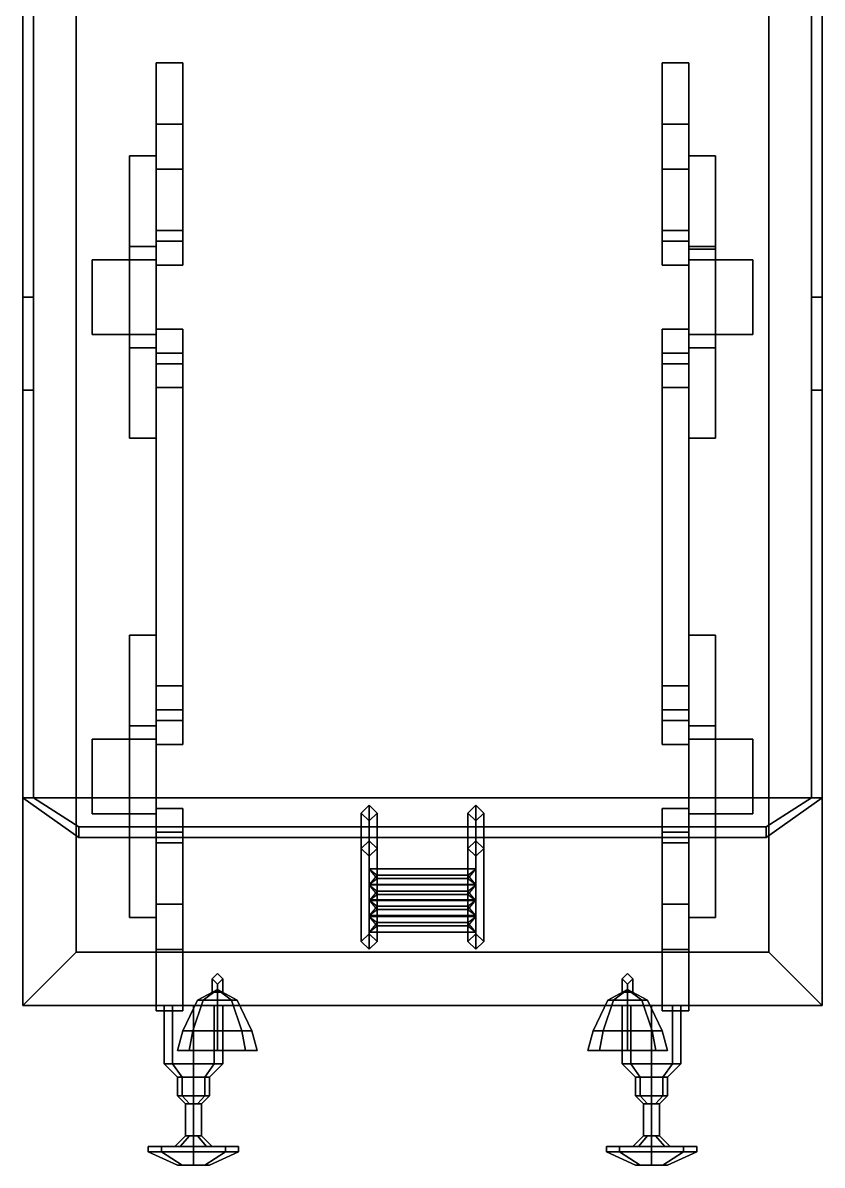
# Model space of a CAD drawing. Extents: x -1.5 to 1.5, y -4.48 to 4.1.
# Drawn here: x -1.5 to 1.5, y -4.48 to -0.19 of the extents above; entities that cross this region are included whole.
import ezdxf

# ---------------------------------------------------------------- set-up
doc = ezdxf.new("R2010")
doc.units = 0
doc.layers.get('0').update_dxf_attribs({"linetype": 'CONTINUOUS'})

msp = doc.modelspace()

# ---------------------------------------------------------------- linework, layer by layer
for points in [[(-1.5, 4.1, 0.9), (-1.5, -3.88, 0.9), (-1.5, -3.88, 1.22), (-1.5, 4.1, 1.22)], [(-1.5, 4.1, 1.22), (-1.5, -3.88, 1.22), (-1.3, -3.68, 1.22), (-1.3, 3.9, 1.22)], [(-1.3, 3.9, 0.9), (-1.3, -3.68, 0.9), (-1.5, -3.88, 0.9), (-1.5, 4.1, 0.9)], [(1.3, 3.9, 1.22), (1.3, -3.68, 1.22), (1.5, -3.88, 1.22), (1.5, 4.1, 1.22)], [(1.5, 4.1, 0.9), (1.5, -3.88, 0.9), (1.3, -3.68, 0.9), (1.3, 3.9, 0.9)], [(1.5, -3.88, 1.22), (1.5, -3.88, 0.9), (1.5, 4.1, 0.9), (1.5, 4.1, 1.22)], [(-1.3, -3.68, 1.22), (-1.3, -3.68, 0.9), (-1.3, 3.9, 0.9), (-1.3, 3.9, 1.22)], [(1.3, 3.9, 0.9), (1.3, -3.68, 0.9), (1.3, -3.68, 1.22), (1.3, 3.9, 1.22)], [(-1.5, 3.27, 1.22), (-1.5, -3.1, 1.22), (-1.5, -3.1, 2.86), (-1.5, 3.27, 2.86)], [(1.5, 3.27, 1.22), (1.5, -3.1, 1.22), (-1.5, -3.1, 1.22), (-1.5, 3.27, 1.22)], [(-1.5, 3.27, 2.86), (-1.5, -1.57, 2.86), (-1.5, -1.22, 3.06), (-1.5, 3.27, 3.06)], [(-1.5, 3.27, 3.06), (-1.5, -1.22, 3.06), (-1.46, -1.22, 3.06), (-1.46, 3.27, 3.06)], [(-1.46, -3.1, 2.86), (-1.46, -3.1, 2.56), (-1.46, 3.27, 2.56), (-1.46, 3.27, 2.86)], [(-1.46, -1.22, 3.06), (-1.46, -1.57, 2.86), (-1.46, 3.27, 2.86), (-1.46, 3.27, 3.06)], [(1.46, 3.27, 2.56), (-1.46, 3.27, 2.56), (-1.46, -3.1, 2.56), (1.46, -3.1, 2.56)], [(1.46, 3.27, 2.86), (1.46, -1.57, 2.86), (1.46, -1.22, 3.06), (1.46, 3.27, 3.06)], [(1.46, 3.27, 3.06), (1.46, -1.22, 3.06), (1.5, -1.22, 3.06), (1.5, 3.27, 3.06)], [(1.46, 3.27, 2.56), (1.46, -3.1, 2.56), (1.46, -3.1, 2.86), (1.46, 3.27, 2.86)], [(1.5, -3.1, 2.86), (1.5, -3.1, 1.22), (1.5, 3.27, 1.22), (1.5, 3.27, 2.86)], [(1.5, -1.22, 3.06), (1.5, -1.57, 2.86), (1.5, 3.27, 2.86), (1.5, 3.27, 3.06)], [(-1, -0.34, 0.8), (-1, -0.34, 0.54), (-1, -0.57, 0.54), (-1, -0.57, 0.8)], [(-0.9, -0.34, 0.8), (-0.9, -0.34, 0.54), (-1, -0.34, 0.54), (-1, -0.34, 0.8)], [(-1, -0.57, 0.54), (-1, -0.34, 0.54), (-0.9, -0.34, 0.54), (-0.9, -0.57, 0.54)], [(-0.9, -0.57, 0.8), (-0.9, -0.34, 0.8), (-1, -0.34, 0.8), (-1, -0.57, 0.8)], [(-0.9, -0.57, 0.54), (-0.9, -0.34, 0.54), (-0.9, -0.34, 0.8), (-0.9, -0.57, 0.8)], [(1, -0.34, 0.8), (1, -0.34, 0.54), (0.9, -0.34, 0.54), (0.9, -0.34, 0.8)], [(0.9, -0.34, 0.8), (0.9, -0.34, 0.54), (0.9, -0.57, 0.54), (0.9, -0.57, 0.8)], [(0.9, -0.57, 0.54), (0.9, -0.34, 0.54), (1, -0.34, 0.54), (1, -0.57, 0.54)], [(1, -0.57, 0.8), (1, -0.34, 0.8), (0.9, -0.34, 0.8), (0.9, -0.57, 0.8)], [(1, -0.57, 0.54), (1, -0.34, 0.54), (1, -0.34, 0.8), (1, -0.57, 0.8)], [(-1, -0.57, 0.54), (-1, -0.74, 0.5), (-1, -0.74, 0.84), (-1, -0.57, 0.8)], [(-0.9, -0.57, 0.54), (-0.9, -0.74, 0.5), (-1, -0.74, 0.5), (-1, -0.57, 0.54)], [(-1, -0.57, 0.8), (-1, -0.74, 0.84), (-0.9, -0.74, 0.84), (-0.9, -0.57, 0.8)], [(-0.9, -0.74, 0.84), (-0.9, -0.74, 0.5), (-0.9, -0.57, 0.54), (-0.9, -0.57, 0.8)], [(0.9, -0.57, 0.54), (0.9, -0.74, 0.5), (0.9, -0.74, 0.84), (0.9, -0.57, 0.8)], [(1, -0.57, 0.54), (1, -0.74, 0.5), (0.9, -0.74, 0.5), (0.9, -0.57, 0.54)], [(0.9, -0.57, 0.8), (0.9, -0.74, 0.84), (1, -0.74, 0.84), (1, -0.57, 0.8)], [(1, -0.74, 0.84), (1, -0.74, 0.5), (1, -0.57, 0.54), (1, -0.57, 0.8)], [(-1, -1.03, 0.85), (-1, -0.69, 0.85), (-1.1, -0.69, 0.85), (-1.1, -1.03, 0.85)], [(-1.1, -1.03, 0.73), (-1.1, -0.69, 0.79), (-1, -0.69, 0.79), (-1, -1.03, 0.73)], [(-1, -0.69, 0.85), (-1, -0.69, 0.79), (-1.1, -0.69, 0.79), (-1.1, -0.69, 0.85)], [(-1.1, -0.69, 0.85), (-1.1, -0.69, 0.79), (-1.1, -1.03, 0.73), (-1.1, -1.03, 0.85)], [(1, -1.03, 0.73), (1, -0.69, 0.79), (1.1, -0.69, 0.79), (1.1, -1.03, 0.73)], [(1.1, -0.69, 0.85), (1.1, -0.69, 0.79), (1, -0.69, 0.79), (1, -0.69, 0.85)], [(1.1, -1.04, 0.85), (1.1, -0.69, 0.85), (1, -0.69, 0.85), (1, -1.04, 0.85)], [(1.1, -1.03, 0.73), (1.1, -0.69, 0.79), (1.1, -0.69, 0.85), (1.1, -1.03, 0.85)], [(-1, -0.74, 0.84), (-1, -0.74, 0.5), (-1, -0.97, 0.37), (-1, -0.97, 0.88)], [(-1, -0.97, 0.37), (-1, -0.74, 0.5), (-0.9, -0.74, 0.5), (-0.9, -0.97, 0.37)], [(-0.9, -0.97, 0.88), (-0.9, -0.74, 0.84), (-1, -0.74, 0.84), (-1, -0.97, 0.88)], [(-0.9, -0.97, 0.37), (-0.9, -0.74, 0.5), (-0.9, -0.74, 0.84), (-0.9, -0.97, 0.88)], [(0.9, -0.74, 0.84), (0.9, -0.74, 0.5), (0.9, -0.97, 0.37), (0.9, -0.97, 0.88)], [(0.9, -0.97, 0.37), (0.9, -0.74, 0.5), (1, -0.74, 0.5), (1, -0.97, 0.37)], [(1, -0.97, 0.88), (1, -0.74, 0.84), (0.9, -0.74, 0.84), (0.9, -0.97, 0.88)], [(1, -0.97, 0.37), (1, -0.74, 0.5), (1, -0.74, 0.84), (1, -0.97, 0.88)], [(-1, -0.97, 0.88), (-1, -0.97, 0.37), (-1, -1.01, 0.28), (-1, -1.01, 0.88)], [(-1, -1.01, 0.28), (-1, -0.97, 0.37), (-0.9, -0.97, 0.37), (-0.9, -1.01, 0.28)], [(-0.9, -1.1, 0.88), (-0.9, -0.97, 0.88), (-1, -0.97, 0.88), (-1, -1.1, 0.88)], [(-0.9, -1.01, 0.28), (-0.9, -0.97, 0.37), (-0.9, -0.97, 0.88), (-0.9, -1.01, 0.88)], [(0.9, -0.97, 0.88), (0.9, -0.97, 0.37), (0.9, -1.01, 0.28), (0.9, -1.01, 0.88)], [(0.9, -1.01, 0.28), (0.9, -0.97, 0.37), (1, -0.97, 0.37), (1, -1.01, 0.28)], [(1, -1.1, 0.88), (1, -0.97, 0.88), (0.9, -0.97, 0.88), (0.9, -1.1, 0.88)], [(1, -1.01, 0.28), (1, -0.97, 0.37), (1, -0.97, 0.88), (1, -1.01, 0.88)], [(-1, -1.01, 0.88), (-1, -1.01, 0.28), (-1, -1.1, 0.28), (-1, -1.1, 0.88)], [(-1, -1.1, 0.28), (-1, -1.01, 0.28), (-0.9, -1.01, 0.28), (-0.9, -1.1, 0.28)], [(-0.9, -1.1, 0.28), (-0.9, -1.01, 0.28), (-0.9, -1.01, 0.88), (-0.9, -1.1, 0.88)], [(0.9, -1.01, 0.88), (0.9, -1.01, 0.28), (0.9, -1.1, 0.28), (0.9, -1.1, 0.88)], [(0.9, -1.1, 0.28), (0.9, -1.01, 0.28), (1, -1.01, 0.28), (1, -1.1, 0.28)], [(1, -1.1, 0.28), (1, -1.01, 0.28), (1, -1.01, 0.88), (1, -1.1, 0.88)], [(-1.1, -1.03, 0.85), (-1.1, -1.03, 0.73), (-1.1, -1.41, 0.73), (-1.1, -1.41, 0.85)], [(-1.1, -1.41, 0.73), (-1.1, -1.03, 0.73), (-1, -1.03, 0.73), (-1, -1.41, 0.73)], [(-1, -1.41, 0.85), (-1, -1.03, 0.85), (-1.1, -1.03, 0.85), (-1.1, -1.41, 0.85)], [(1.1, -1.03, 0.73), (1.1, -1.41, 0.73), (1, -1.41, 0.73), (1, -1.03, 0.73)], [(1, -1.04, 0.85), (1, -1.41, 0.85), (1.1, -1.41, 0.85), (1.1, -1.04, 0.85)], [(1.1, -1.41, 0.85), (1.1, -1.41, 0.73), (1.1, -1.03, 0.73), (1.1, -1.03, 0.85)], [(-1, -1.08, 0.73), (-1, -1.08, 0.42), (-1.24, -1.08, 0.55), (-1.24, -1.08, 0.73)], [(-1.24, -1.08, 0.73), (-1.24, -1.08, 0.55), (-1.24, -1.36, 0.55), (-1.24, -1.36, 0.73)], [(-1.24, -1.36, 0.55), (-1.24, -1.08, 0.55), (-1, -1.08, 0.42), (-1, -1.36, 0.42)], [(-1.1, -1.36, 0.73), (-1.1, -1.08, 0.73), (-1.24, -1.08, 0.73), (-1.24, -1.36, 0.73)], [(-1, -1.1, 0.88), (-1, -1.1, 0.28), (-0.9, -1.1, 0.28), (-0.9, -1.1, 0.88)], [(0.9, -1.1, 0.88), (0.9, -1.1, 0.28), (1, -1.1, 0.28), (1, -1.1, 0.88)], [(1.24, -1.08, 0.73), (1.24, -1.08, 0.55), (1, -1.08, 0.42), (1, -1.08, 0.73)], [(1.24, -1.08, 0.55), (1.24, -1.36, 0.55), (1, -1.36, 0.42), (1, -1.08, 0.42)], [(1.1, -1.08, 0.73), (1.1, -1.36, 0.73), (1.24, -1.36, 0.73), (1.24, -1.08, 0.73)], [(1.24, -1.36, 0.73), (1.24, -1.36, 0.55), (1.24, -1.08, 0.55), (1.24, -1.08, 0.73)], [(-1.5, -1.22, 3.06), (-1.5, -1.57, 2.86), (-1.46, -1.57, 2.86), (-1.46, -1.22, 3.06)], [(1.46, -1.22, 3.06), (1.46, -1.57, 2.86), (1.5, -1.57, 2.86), (1.5, -1.22, 3.06)], [(-1.24, -1.36, 0.73), (-1.24, -1.36, 0.55), (-1, -1.36, 0.42), (-1, -1.36, 0.73)], [(-0.9, -1.34, 0.88), (-0.9, -1.34, 0.28), (-1, -1.34, 0.28), (-1, -1.34, 0.88)], [(-1, -1.34, 0.28), (-1, -1.43, 0.28), (-1, -1.43, 0.88), (-1, -1.34, 0.88)], [(-0.9, -1.34, 0.28), (-0.9, -1.43, 0.28), (-1, -1.43, 0.28), (-1, -1.34, 0.28)], [(-0.9, -2.9, 0.88), (-0.9, -1.34, 0.88), (-1, -1.34, 0.88), (-1, -2.9, 0.88)], [(-0.9, -1.43, 0.88), (-0.9, -1.43, 0.28), (-0.9, -1.34, 0.28), (-0.9, -1.34, 0.88)], [(1, -1.34, 0.88), (1, -1.34, 0.28), (0.9, -1.34, 0.28), (0.9, -1.34, 0.88)], [(0.9, -1.34, 0.28), (0.9, -1.43, 0.28), (0.9, -1.43, 0.88), (0.9, -1.34, 0.88)], [(1, -1.34, 0.28), (1, -1.43, 0.28), (0.9, -1.43, 0.28), (0.9, -1.34, 0.28)], [(0.9, -1.34, 0.88), (0.9, -2.9, 0.88), (1, -2.9, 0.88), (1, -1.34, 0.88)], [(1, -1.43, 0.88), (1, -1.43, 0.28), (1, -1.34, 0.28), (1, -1.34, 0.88)], [(1, -1.36, 0.73), (1, -1.36, 0.42), (1.24, -1.36, 0.55), (1.24, -1.36, 0.73)], [(-1.1, -1.41, 0.73), (-1.1, -1.75, 0.79), (-1.1, -1.75, 0.85), (-1.1, -1.41, 0.85)], [(-1.1, -1.41, 0.85), (-1.1, -1.75, 0.85), (-1, -1.75, 0.85), (-1, -1.41, 0.85)], [(-1, -1.41, 0.73), (-1, -1.75, 0.79), (-1.1, -1.75, 0.79), (-1.1, -1.41, 0.73)], [(1, -1.41, 0.85), (1, -1.75, 0.85), (1.1, -1.75, 0.85), (1.1, -1.41, 0.85)], [(1.1, -1.41, 0.73), (1.1, -1.75, 0.79), (1, -1.75, 0.79), (1, -1.41, 0.73)], [(1.1, -1.75, 0.85), (1.1, -1.75, 0.79), (1.1, -1.41, 0.73), (1.1, -1.41, 0.85)], [(-1, -1.43, 0.28), (-1, -1.47, 0.37), (-1, -1.47, 0.88), (-1, -1.43, 0.88)], [(-0.9, -1.43, 0.28), (-0.9, -1.47, 0.37), (-1, -1.47, 0.37), (-1, -1.43, 0.28)], [(-0.9, -1.47, 0.88), (-0.9, -1.47, 0.37), (-0.9, -1.43, 0.28), (-0.9, -1.43, 0.88)], [(0.9, -1.43, 0.28), (0.9, -1.47, 0.37), (0.9, -1.47, 0.88), (0.9, -1.43, 0.88)], [(1, -1.43, 0.28), (1, -1.47, 0.37), (0.9, -1.47, 0.37), (0.9, -1.43, 0.28)], [(1, -1.47, 0.88), (1, -1.47, 0.37), (1, -1.43, 0.28), (1, -1.43, 0.88)], [(-1, -1.47, 0.37), (-1, -1.56, 0.43), (-1, -1.56, 0.88), (-1, -1.47, 0.88)], [(-0.9, -1.47, 0.37), (-0.9, -1.56, 0.43), (-1, -1.56, 0.43), (-1, -1.47, 0.37)], [(-0.9, -1.56, 0.88), (-0.9, -1.56, 0.43), (-0.9, -1.47, 0.37), (-0.9, -1.47, 0.88)], [(0.9, -1.47, 0.37), (0.9, -1.56, 0.43), (0.9, -1.56, 0.88), (0.9, -1.47, 0.88)], [(1, -1.47, 0.37), (1, -1.56, 0.43), (0.9, -1.56, 0.43), (0.9, -1.47, 0.37)], [(1, -1.56, 0.88), (1, -1.56, 0.43), (1, -1.47, 0.37), (1, -1.47, 0.88)], [(-1.5, -1.57, 2.86), (-1.5, -3.1, 2.86), (-1.46, -3.1, 2.86), (-1.46, -1.57, 2.86)], [(-1, -1.56, 0.88), (-1, -1.56, 0.43), (-1, -2.68, 0.43), (-1, -2.68, 0.88)], [(-1, -2.68, 0.43), (-1, -1.56, 0.43), (-0.9, -1.56, 0.43), (-0.9, -2.68, 0.43)], [(-0.9, -2.68, 0.43), (-0.9, -1.56, 0.43), (-0.9, -1.56, 0.88), (-0.9, -2.68, 0.88)], [(0.9, -1.56, 0.43), (0.9, -2.68, 0.43), (0.9, -2.68, 0.88), (0.9, -1.56, 0.88)], [(1, -1.56, 0.43), (1, -2.68, 0.43), (0.9, -2.68, 0.43), (0.9, -1.56, 0.43)], [(1, -2.68, 0.88), (1, -2.68, 0.43), (1, -1.56, 0.43), (1, -1.56, 0.88)], [(1.46, -1.57, 2.86), (1.46, -3.1, 2.86), (1.5, -3.1, 2.86), (1.5, -1.57, 2.86)], [(-1.1, -1.75, 0.85), (-1.1, -1.75, 0.79), (-1, -1.75, 0.79), (-1, -1.75, 0.85)], [(1, -1.75, 0.85), (1, -1.75, 0.79), (1.1, -1.75, 0.79), (1.1, -1.75, 0.85)], [(-1.1, -2.49, 0.85), (-1.1, -2.49, 0.79), (-1.1, -2.83, 0.73), (-1.1, -2.83, 0.85)], [(-1, -2.49, 0.85), (-1, -2.49, 0.79), (-1.1, -2.49, 0.79), (-1.1, -2.49, 0.85)], [(-1.1, -2.83, 0.73), (-1.1, -2.49, 0.79), (-1, -2.49, 0.79), (-1, -2.83, 0.73)], [(-1, -2.83, 0.85), (-1, -2.49, 0.85), (-1.1, -2.49, 0.85), (-1.1, -2.83, 0.85)], [(1.1, -2.83, 0.85), (1.1, -2.49, 0.85), (1, -2.49, 0.85), (1, -2.83, 0.85)], [(1, -2.83, 0.73), (1, -2.49, 0.79), (1.1, -2.49, 0.79), (1.1, -2.83, 0.73)], [(1.1, -2.49, 0.85), (1.1, -2.49, 0.79), (1, -2.49, 0.79), (1, -2.49, 0.85)], [(1.1, -2.83, 0.73), (1.1, -2.49, 0.79), (1.1, -2.49, 0.85), (1.1, -2.83, 0.85)], [(-1, -2.68, 0.88), (-1, -2.68, 0.43), (-1, -2.77, 0.37), (-1, -2.77, 0.88)], [(-1, -2.77, 0.37), (-1, -2.68, 0.43), (-0.9, -2.68, 0.43), (-0.9, -2.77, 0.37)], [(-0.9, -2.77, 0.37), (-0.9, -2.68, 0.43), (-0.9, -2.68, 0.88), (-0.9, -2.77, 0.88)], [(0.9, -2.68, 0.88), (0.9, -2.68, 0.43), (0.9, -2.77, 0.37), (0.9, -2.77, 0.88)], [(0.9, -2.77, 0.37), (0.9, -2.68, 0.43), (1, -2.68, 0.43), (1, -2.77, 0.37)], [(1, -2.77, 0.37), (1, -2.68, 0.43), (1, -2.68, 0.88), (1, -2.77, 0.88)], [(-1, -2.77, 0.88), (-1, -2.77, 0.37), (-1, -2.81, 0.28), (-1, -2.81, 0.88)], [(-1, -2.81, 0.28), (-1, -2.77, 0.37), (-0.9, -2.77, 0.37), (-0.9, -2.81, 0.28)], [(-0.9, -2.81, 0.28), (-0.9, -2.77, 0.37), (-0.9, -2.77, 0.88), (-0.9, -2.81, 0.88)], [(0.9, -2.77, 0.88), (0.9, -2.77, 0.37), (0.9, -2.81, 0.28), (0.9, -2.81, 0.88)], [(0.9, -2.81, 0.28), (0.9, -2.77, 0.37), (1, -2.77, 0.37), (1, -2.81, 0.28)], [(1, -2.81, 0.28), (1, -2.77, 0.37), (1, -2.77, 0.88), (1, -2.81, 0.88)], [(-1.1, -2.83, 0.85), (-1.1, -2.83, 0.73), (-1.1, -3.21, 0.73), (-1.1, -3.21, 0.85)], [(-1, -3.21, 0.85), (-1, -2.83, 0.85), (-1.1, -2.83, 0.85), (-1.1, -3.21, 0.85)], [(-1.1, -3.21, 0.73), (-1.1, -2.83, 0.73), (-1, -2.83, 0.73), (-1, -3.21, 0.73)], [(-1, -2.81, 0.88), (-1, -2.81, 0.28), (-1, -2.9, 0.28), (-1, -2.9, 0.88)], [(-1, -2.9, 0.28), (-1, -2.81, 0.28), (-0.9, -2.81, 0.28), (-0.9, -2.9, 0.28)], [(-0.9, -2.9, 0.28), (-0.9, -2.81, 0.28), (-0.9, -2.81, 0.88), (-0.9, -2.9, 0.88)], [(0.9, -2.81, 0.88), (0.9, -2.81, 0.28), (0.9, -2.9, 0.28), (0.9, -2.9, 0.88)], [(0.9, -2.9, 0.28), (0.9, -2.81, 0.28), (1, -2.81, 0.28), (1, -2.9, 0.28)], [(1, -2.9, 0.28), (1, -2.81, 0.28), (1, -2.81, 0.88), (1, -2.9, 0.88)], [(1, -2.83, 0.85), (1, -3.21, 0.85), (1.1, -3.21, 0.85), (1.1, -2.83, 0.85)], [(1.1, -2.83, 0.73), (1.1, -3.21, 0.73), (1, -3.21, 0.73), (1, -2.83, 0.73)], [(1.1, -3.21, 0.85), (1.1, -3.21, 0.73), (1.1, -2.83, 0.73), (1.1, -2.83, 0.85)], [(-1.24, -2.88, 0.73), (-1.24, -2.88, 0.55), (-1.24, -3.16, 0.55), (-1.24, -3.16, 0.73)], [(-1, -2.88, 0.73), (-1, -2.88, 0.42), (-1.24, -2.88, 0.55), (-1.24, -2.88, 0.73)], [(-1.24, -3.16, 0.55), (-1.24, -2.88, 0.55), (-1, -2.88, 0.42), (-1, -3.16, 0.42)], [(-1.1, -3.16, 0.73), (-1.1, -2.88, 0.73), (-1.24, -2.88, 0.73), (-1.24, -3.16, 0.73)], [(-1, -2.9, 0.88), (-1, -2.9, 0.28), (-0.9, -2.9, 0.28), (-0.9, -2.9, 0.88)], [(0.9, -2.9, 0.88), (0.9, -2.9, 0.28), (1, -2.9, 0.28), (1, -2.9, 0.88)], [(1.24, -2.88, 0.73), (1.24, -2.88, 0.55), (1, -2.88, 0.42), (1, -2.88, 0.73)], [(1.24, -2.88, 0.55), (1.24, -3.16, 0.55), (1, -3.16, 0.42), (1, -2.88, 0.42)], [(1.1, -2.88, 0.73), (1.1, -3.16, 0.73), (1.24, -3.16, 0.73), (1.24, -2.88, 0.73)], [(1.24, -3.16, 0.73), (1.24, -3.16, 0.55), (1.24, -2.88, 0.55), (1.24, -2.88, 0.73)], [(1.5, -3.1, 1.22), (1.29, -3.25, 1.22), (-1.29, -3.25, 1.22), (-1.5, -3.1, 1.22)], [(-1.5, -3.1, 1.22), (-1.29, -3.25, 1.22), (-1.29, -3.25, 2.86), (-1.5, -3.1, 2.86)], [(-1.5, -3.1, 2.86), (-1.29, -3.25, 2.86), (-1.29, -3.21, 2.86), (-1.46, -3.1, 2.86)], [(-1.29, -3.21, 2.86), (-1.29, -3.21, 2.56), (-1.46, -3.1, 2.56), (-1.46, -3.1, 2.86)], [(1.46, -3.1, 2.56), (-1.46, -3.1, 2.56), (-1.29, -3.21, 2.56), (1.29, -3.21, 2.56)], [(-0.2, -3.2614, 2.8571), (-0.23, -3.2907, 2.8633), (-0.23, -3.1578, 3.152), (-0.2, -3.1284, 3.1457)], [(-0.2, -3.1284, 3.1457), (-0.23, -3.1578, 3.152), (-0.2, -3.1871, 3.1582), (-0.17, -3.1578, 3.152)], [(-0.17, -3.2907, 2.8633), (-0.2, -3.2614, 2.8571), (-0.2, -3.1284, 3.1457), (-0.17, -3.1578, 3.152)], [(0.2, -3.2614, 2.8571), (0.17, -3.2907, 2.8633), (0.17, -3.1578, 3.152), (0.2, -3.1284, 3.1457)], [(0.2, -3.1284, 3.1457), (0.17, -3.1578, 3.152), (0.2, -3.1871, 3.1582), (0.23, -3.1578, 3.152)], [(0.23, -3.2907, 2.8633), (0.2, -3.2614, 2.8571), (0.2, -3.1284, 3.1457), (0.23, -3.1578, 3.152)], [(1.29, -3.25, 2.86), (1.29, -3.25, 1.22), (1.5, -3.1, 1.22), (1.5, -3.1, 2.86)], [(1.46, -3.1, 2.86), (1.46, -3.1, 2.56), (1.29, -3.21, 2.56), (1.29, -3.21, 2.86)], [(1.29, -3.25, 2.86), (1.5, -3.1, 2.86), (1.46, -3.1, 2.86), (1.29, -3.21, 2.86)], [(-1.24, -3.16, 0.73), (-1.24, -3.16, 0.55), (-1, -3.16, 0.42), (-1, -3.16, 0.73)], [(-0.9, -3.14, 0.88), (-0.9, -3.14, 0.28), (-1, -3.14, 0.28), (-1, -3.14, 0.88)], [(-1, -3.14, 0.28), (-1, -3.23, 0.28), (-1, -3.23, 0.88), (-1, -3.14, 0.88)], [(-0.9, -3.14, 0.28), (-0.9, -3.23, 0.28), (-1, -3.23, 0.28), (-1, -3.14, 0.28)], [(-1, -3.14, 0.88), (-1, -3.27, 0.88), (-0.9, -3.27, 0.88), (-0.9, -3.14, 0.88)], [(-0.9, -3.23, 0.88), (-0.9, -3.23, 0.28), (-0.9, -3.14, 0.28), (-0.9, -3.14, 0.88)], [(-0.23, -3.2907, 2.8633), (-0.2, -3.3201, 2.8695), (-0.2, -3.1871, 3.1582), (-0.23, -3.1578, 3.152)], [(-0.2, -3.3201, 2.8695), (-0.17, -3.2907, 2.8633), (-0.17, -3.1578, 3.152), (-0.2, -3.1871, 3.1582)], [(0.17, -3.2907, 2.8633), (0.2, -3.3201, 2.8695), (0.2, -3.1871, 3.1582), (0.17, -3.1578, 3.152)], [(0.2, -3.3201, 2.8695), (0.23, -3.2907, 2.8633), (0.23, -3.1578, 3.152), (0.2, -3.1871, 3.1582)], [(1, -3.14, 0.88), (1, -3.14, 0.28), (0.9, -3.14, 0.28), (0.9, -3.14, 0.88)], [(0.9, -3.14, 0.28), (0.9, -3.23, 0.28), (0.9, -3.23, 0.88), (0.9, -3.14, 0.88)], [(1, -3.14, 0.28), (1, -3.23, 0.28), (0.9, -3.23, 0.28), (0.9, -3.14, 0.28)], [(0.9, -3.14, 0.88), (0.9, -3.27, 0.88), (1, -3.27, 0.88), (1, -3.14, 0.88)], [(1, -3.23, 0.88), (1, -3.23, 0.28), (1, -3.14, 0.28), (1, -3.14, 0.88)], [(1, -3.16, 0.73), (1, -3.16, 0.42), (1.24, -3.16, 0.55), (1.24, -3.16, 0.73)], [(-1.29, -3.25, 2.86), (1.29, -3.25, 2.86), (1.29, -3.21, 2.86), (-1.29, -3.21, 2.86)], [(1.29, -3.21, 2.86), (1.29, -3.21, 2.56), (-1.29, -3.21, 2.56), (-1.29, -3.21, 2.86)], [(-1.1, -3.21, 0.73), (-1.1, -3.55, 0.79), (-1.1, -3.55, 0.85), (-1.1, -3.21, 0.85)], [(-1.1, -3.21, 0.85), (-1.1, -3.55, 0.85), (-1, -3.55, 0.85), (-1, -3.21, 0.85)], [(-1, -3.21, 0.73), (-1, -3.55, 0.79), (-1.1, -3.55, 0.79), (-1.1, -3.21, 0.73)], [(1.1, -3.21, 0.73), (1.1, -3.55, 0.79), (1, -3.55, 0.79), (1, -3.21, 0.73)], [(1, -3.21, 0.85), (1, -3.55, 0.85), (1.1, -3.55, 0.85), (1.1, -3.21, 0.85)], [(1.1, -3.55, 0.85), (1.1, -3.55, 0.79), (1.1, -3.21, 0.73), (1.1, -3.21, 0.85)], [(-1.29, -3.25, 2.86), (-1.29, -3.25, 1.22), (1.29, -3.25, 1.22), (1.29, -3.25, 2.86)], [(-1, -3.23, 0.28), (-1, -3.27, 0.37), (-1, -3.27, 0.88), (-1, -3.23, 0.88)], [(-0.9, -3.23, 0.28), (-0.9, -3.27, 0.37), (-1, -3.27, 0.37), (-1, -3.23, 0.28)], [(-0.9, -3.27, 0.88), (-0.9, -3.27, 0.37), (-0.9, -3.23, 0.28), (-0.9, -3.23, 0.88)], [(0.9, -3.23, 0.28), (0.9, -3.27, 0.37), (0.9, -3.27, 0.88), (0.9, -3.23, 0.88)], [(1, -3.23, 0.28), (1, -3.27, 0.37), (0.9, -3.27, 0.37), (0.9, -3.23, 0.28)], [(1, -3.27, 0.88), (1, -3.27, 0.37), (1, -3.23, 0.28), (1, -3.23, 0.88)], [(-1, -3.27, 0.37), (-1, -3.5, 0.5), (-1, -3.5, 0.84), (-1, -3.27, 0.88)], [(-0.9, -3.27, 0.37), (-0.9, -3.5, 0.5), (-1, -3.5, 0.5), (-1, -3.27, 0.37)], [(-1, -3.27, 0.88), (-1, -3.5, 0.84), (-0.9, -3.5, 0.84), (-0.9, -3.27, 0.88)], [(-0.9, -3.5, 0.84), (-0.9, -3.5, 0.5), (-0.9, -3.27, 0.37), (-0.9, -3.27, 0.88)], [(-0.2, -3.6107, 1.2138), (-0.23, -3.64, 1.22), (-0.23, -3.2907, 2.8633), (-0.2, -3.2614, 2.8571)], [(-0.23, -3.64, 1.22), (-0.2, -3.6693, 1.2262), (-0.2, -3.3201, 2.8695), (-0.23, -3.2907, 2.8633)], [(-0.17, -3.64, 1.22), (-0.2, -3.6107, 1.2138), (-0.2, -3.2614, 2.8571), (-0.17, -3.2907, 2.8633)], [(-0.2, -3.6693, 1.2262), (-0.17, -3.64, 1.22), (-0.17, -3.2907, 2.8633), (-0.2, -3.3201, 2.8695)], [(0.2, -3.6107, 1.2138), (0.17, -3.64, 1.22), (0.17, -3.2907, 2.8633), (0.2, -3.2614, 2.8571)], [(0.17, -3.64, 1.22), (0.2, -3.6693, 1.2262), (0.2, -3.3201, 2.8695), (0.17, -3.2907, 2.8633)], [(0.23, -3.64, 1.22), (0.2, -3.6107, 1.2138), (0.2, -3.2614, 2.8571), (0.23, -3.2907, 2.8633)], [(0.2, -3.6693, 1.2262), (0.23, -3.64, 1.22), (0.23, -3.2907, 2.8633), (0.2, -3.3201, 2.8695)], [(0.9, -3.27, 0.37), (0.9, -3.5, 0.5), (0.9, -3.5, 0.84), (0.9, -3.27, 0.88)], [(1, -3.27, 0.37), (1, -3.5, 0.5), (0.9, -3.5, 0.5), (0.9, -3.27, 0.37)], [(0.9, -3.27, 0.88), (0.9, -3.5, 0.84), (1, -3.5, 0.84), (1, -3.27, 0.88)], [(1, -3.5, 0.84), (1, -3.5, 0.5), (1, -3.27, 0.37), (1, -3.27, 0.88)], [(0.17, -3.3905, 2.3938), (0.2, -3.3674, 2.3582), (-0.2, -3.3674, 2.3582), (-0.17, -3.3905, 2.3938)], [(0.2, -3.3674, 2.3582), (0.17, -3.403, 2.3351), (-0.17, -3.403, 2.3351), (-0.2, -3.3674, 2.3582)], [(0.2, -3.4261, 2.3707), (0.17, -3.3905, 2.3938), (-0.17, -3.3905, 2.3938), (-0.2, -3.4261, 2.3707)], [(0.17, -3.403, 2.3351), (0.2, -3.4261, 2.3707), (-0.2, -3.4261, 2.3707), (-0.17, -3.403, 2.3351)], [(0.17, -3.4508, 2.1101), (0.2, -3.4277, 2.0745), (-0.2, -3.4277, 2.0745), (-0.17, -3.4508, 2.1101)], [(0.2, -3.4277, 2.0745), (0.17, -3.4633, 2.0514), (-0.17, -3.4633, 2.0514), (-0.2, -3.4277, 2.0745)], [(0.2, -3.4864, 2.087), (0.17, -3.4508, 2.1101), (-0.17, -3.4508, 2.1101), (-0.2, -3.4864, 2.087)], [(0.17, -3.4633, 2.0514), (0.2, -3.4864, 2.087), (-0.2, -3.4864, 2.087), (-0.17, -3.4633, 2.0514)], [(-1, -3.5, 0.84), (-1, -3.5, 0.5), (-1, -3.67, 0.54), (-1, -3.67, 0.8)], [(-1, -3.67, 0.54), (-1, -3.5, 0.5), (-0.9, -3.5, 0.5), (-0.9, -3.67, 0.54)], [(-0.9, -3.67, 0.8), (-0.9, -3.5, 0.84), (-1, -3.5, 0.84), (-1, -3.67, 0.8)], [(-0.9, -3.67, 0.54), (-0.9, -3.5, 0.5), (-0.9, -3.5, 0.84), (-0.9, -3.67, 0.8)], [(0.17, -3.5069, 1.846), (0.2, -3.4838, 1.8104), (-0.2, -3.4838, 1.8104), (-0.17, -3.5069, 1.846)], [(0.2, -3.4838, 1.8104), (0.17, -3.5194, 1.7873), (-0.17, -3.5194, 1.7873), (-0.2, -3.4838, 1.8104)], [(0.2, -3.5425, 1.8229), (0.17, -3.5069, 1.846), (-0.17, -3.5069, 1.846), (-0.2, -3.5425, 1.8229)], [(0.9, -3.5, 0.84), (0.9, -3.5, 0.5), (0.9, -3.67, 0.54), (0.9, -3.67, 0.8)], [(0.9, -3.67, 0.54), (0.9, -3.5, 0.5), (1, -3.5, 0.5), (1, -3.67, 0.54)], [(1, -3.67, 0.8), (1, -3.5, 0.84), (0.9, -3.5, 0.84), (0.9, -3.67, 0.8)], [(1, -3.67, 0.54), (1, -3.5, 0.5), (1, -3.5, 0.84), (1, -3.67, 0.8)], [(-1.1, -3.55, 0.85), (-1.1, -3.55, 0.79), (-1, -3.55, 0.79), (-1, -3.55, 0.85)], [(0.17, -3.5194, 1.7873), (0.2, -3.5425, 1.8229), (-0.2, -3.5425, 1.8229), (-0.17, -3.5194, 1.7873)], [(0.17, -3.5693, 1.5526), (0.2, -3.5462, 1.517), (-0.2, -3.5462, 1.517), (-0.17, -3.5693, 1.5526)], [(0.2, -3.5462, 1.517), (0.17, -3.5818, 1.4939), (-0.17, -3.5818, 1.4939), (-0.2, -3.5462, 1.517)], [(1, -3.55, 0.85), (1, -3.55, 0.79), (1.1, -3.55, 0.79), (1.1, -3.55, 0.85)], [(0.2, -3.6049, 1.5295), (0.17, -3.5693, 1.5526), (-0.17, -3.5693, 1.5526), (-0.2, -3.6049, 1.5295)], [(0.17, -3.5818, 1.4939), (0.2, -3.6049, 1.5295), (-0.2, -3.6049, 1.5295), (-0.17, -3.5818, 1.4939)], [(-1.3, -3.68, 0.9), (1.3, -3.68, 0.9), (1.5, -3.88, 0.9), (-1.5, -3.88, 0.9)], [(-1.5, -3.88, 1.22), (1.5, -3.88, 1.22), (1.3, -3.68, 1.22), (-1.3, -3.68, 1.22)], [(-1.3, -3.68, 1.22), (-1.3, -3.68, 0.9), (-1.5, -3.88, 0.9), (-1.5, -3.88, 1.22)], [(-1.5, -3.88, 1.22), (-1.5, -3.88, 0.9), (-1.3, -3.68, 0.9), (-1.3, -3.68, 1.22)], [(1.3, -3.68, 1.22), (1.3, -3.68, 0.9), (-1.3, -3.68, 0.9), (-1.3, -3.68, 1.22)], [(-1, -3.67, 0.54), (-1, -3.9, 0.54), (-1, -3.9, 0.8), (-1, -3.67, 0.8)], [(-0.9, -3.67, 0.54), (-0.9, -3.9, 0.54), (-1, -3.9, 0.54), (-1, -3.67, 0.54)], [(-1, -3.67, 0.8), (-1, -3.9, 0.8), (-0.9, -3.9, 0.8), (-0.9, -3.67, 0.8)], [(-0.9, -3.9, 0.8), (-0.9, -3.9, 0.54), (-0.9, -3.67, 0.54), (-0.9, -3.67, 0.8)], [(0.9, -3.67, 0.54), (0.9, -3.9, 0.54), (0.9, -3.9, 0.8), (0.9, -3.67, 0.8)], [(1, -3.67, 0.54), (1, -3.9, 0.54), (0.9, -3.9, 0.54), (0.9, -3.67, 0.54)], [(0.9, -3.67, 0.8), (0.9, -3.9, 0.8), (1, -3.9, 0.8), (1, -3.67, 0.8)], [(1, -3.9, 0.8), (1, -3.9, 0.54), (1, -3.67, 0.54), (1, -3.67, 0.8)], [(1.3, -3.68, 1.22), (1.3, -3.68, 0.9), (1.5, -3.88, 0.9), (1.5, -3.88, 1.22)], [(1.5, -3.88, 1.22), (1.5, -3.88, 0.9), (1.3, -3.68, 0.9), (1.3, -3.68, 1.22)], [(-0.77, -3.76, 1.22), (-0.79, -3.78, 1.22), (-0.79, -3.78, 1.5), (-0.77, -3.76, 1.5)], [(-0.79, -3.78, 1.5), (-0.77, -3.8, 1.5), (-0.75, -3.78, 1.5), (-0.77, -3.76, 1.5)], [(-0.75, -3.78, 1.22), (-0.77, -3.76, 1.22), (-0.77, -3.76, 1.5), (-0.75, -3.78, 1.5)], [(0.77, -3.76, 1.22), (0.75, -3.78, 1.22), (0.75, -3.78, 1.5), (0.77, -3.76, 1.5)], [(0.75, -3.78, 1.5), (0.77, -3.8, 1.5), (0.79, -3.78, 1.5), (0.77, -3.76, 1.5)], [(0.79, -3.78, 1.22), (0.77, -3.76, 1.22), (0.77, -3.76, 1.5), (0.79, -3.78, 1.5)], [(-0.79, -3.78, 1.22), (-0.77, -3.8, 1.22), (-0.77, -3.8, 1.5), (-0.79, -3.78, 1.5)], [(-0.79, -3.8307, 1.44), (-0.77, -3.8307, 1.46), (-0.77, -3.8, 1.46), (-0.79, -3.78, 1.44)], [(-0.77, -3.8307, 1.42), (-0.79, -3.8307, 1.44), (-0.79, -3.78, 1.44), (-0.77, -3.8, 1.42)], [(-0.77, -3.8, 1.22), (-0.75, -3.78, 1.22), (-0.75, -3.78, 1.5), (-0.77, -3.8, 1.5)], [(-0.77, -3.8307, 1.46), (-0.75, -3.8307, 1.44), (-0.75, -3.78, 1.44), (-0.77, -3.8, 1.46)], [(-0.75, -3.8307, 1.44), (-0.77, -3.8307, 1.42), (-0.77, -3.8, 1.42), (-0.75, -3.78, 1.44)], [(0.75, -3.78, 1.22), (0.77, -3.8, 1.22), (0.77, -3.8, 1.5), (0.75, -3.78, 1.5)], [(0.77, -3.8307, 1.42), (0.75, -3.8307, 1.44), (0.75, -3.78, 1.44), (0.77, -3.8, 1.42)], [(0.75, -3.8307, 1.44), (0.77, -3.8307, 1.46), (0.77, -3.8, 1.46), (0.75, -3.78, 1.44)], [(0.77, -3.8, 1.22), (0.79, -3.78, 1.22), (0.79, -3.78, 1.5), (0.77, -3.8, 1.5)], [(0.79, -3.8307, 1.44), (0.77, -3.8307, 1.42), (0.77, -3.8, 1.42), (0.79, -3.78, 1.44)], [(0.77, -3.8307, 1.46), (0.79, -3.8307, 1.44), (0.79, -3.78, 1.44), (0.77, -3.8, 1.46)], [(-0.845, -3.86, 1.44), (-0.8999, -3.975, 1.44), (-0.8619, -3.975, 1.5319), (-0.823, -3.86, 1.493)], [(-0.823, -3.86, 1.387), (-0.8619, -3.975, 1.3481), (-0.8999, -3.975, 1.44), (-0.845, -3.86, 1.44)], [(-0.823, -3.86, 1.493), (-0.8619, -3.975, 1.5319), (-0.77, -3.975, 1.5699), (-0.77, -3.86, 1.515)], [(-0.77, -3.86, 1.365), (-0.77, -3.975, 1.3101), (-0.8619, -3.975, 1.3481), (-0.823, -3.86, 1.387)], [(-0.77, -3.82, 1.44), (-0.823, -3.86, 1.387), (-0.845, -3.86, 1.44), (-0.77, -3.82, 1.44)], [(-0.77, -3.82, 1.44), (-0.845, -3.86, 1.44), (-0.823, -3.86, 1.493), (-0.77, -3.82, 1.44)], [(-0.77, -3.82, 1.44), (-0.77, -3.86, 1.365), (-0.823, -3.86, 1.387), (-0.77, -3.82, 1.44)], [(-0.77, -3.82, 1.44), (-0.823, -3.86, 1.493), (-0.77, -3.86, 1.515), (-0.77, -3.82, 1.44)], [(-0.77, -3.82, 1.44), (-0.717, -3.86, 1.387), (-0.77, -3.86, 1.365), (-0.77, -3.82, 1.44)], [(-0.77, -3.82, 1.44), (-0.695, -3.86, 1.44), (-0.717, -3.86, 1.387), (-0.77, -3.82, 1.44)], [(-0.77, -3.82, 1.44), (-0.717, -3.86, 1.493), (-0.695, -3.86, 1.44), (-0.77, -3.82, 1.44)], [(-0.77, -3.82, 1.44), (-0.77, -3.86, 1.515), (-0.717, -3.86, 1.493), (-0.77, -3.82, 1.44)], [(-0.77, -3.86, 1.515), (-0.77, -3.975, 1.5699), (-0.6781, -3.975, 1.5319), (-0.717, -3.86, 1.493)], [(-0.717, -3.86, 1.387), (-0.6781, -3.975, 1.3481), (-0.77, -3.975, 1.3101), (-0.77, -3.86, 1.365)], [(-0.717, -3.86, 1.493), (-0.6781, -3.975, 1.5319), (-0.6401, -3.975, 1.44), (-0.695, -3.86, 1.44)], [(-0.695, -3.86, 1.44), (-0.6401, -3.975, 1.44), (-0.6781, -3.975, 1.3481), (-0.717, -3.86, 1.387)], [(0.695, -3.86, 1.44), (0.6401, -3.975, 1.44), (0.6781, -3.975, 1.5319), (0.717, -3.86, 1.493)], [(0.717, -3.86, 1.387), (0.6781, -3.975, 1.3481), (0.6401, -3.975, 1.44), (0.695, -3.86, 1.44)], [(0.717, -3.86, 1.493), (0.6781, -3.975, 1.5319), (0.77, -3.975, 1.5699), (0.77, -3.86, 1.515)], [(0.77, -3.86, 1.365), (0.77, -3.975, 1.3101), (0.6781, -3.975, 1.3481), (0.717, -3.86, 1.387)], [(0.77, -3.82, 1.44), (0.695, -3.86, 1.44), (0.717, -3.86, 1.493), (0.77, -3.82, 1.44)], [(0.77, -3.82, 1.44), (0.717, -3.86, 1.387), (0.695, -3.86, 1.44), (0.77, -3.82, 1.44)], [(0.77, -3.82, 1.44), (0.717, -3.86, 1.493), (0.77, -3.86, 1.515), (0.77, -3.82, 1.44)], [(0.77, -3.82, 1.44), (0.77, -3.86, 1.365), (0.717, -3.86, 1.387), (0.77, -3.82, 1.44)], [(0.77, -3.82, 1.44), (0.77, -3.86, 1.515), (0.823, -3.86, 1.493), (0.77, -3.82, 1.44)], [(0.77, -3.82, 1.44), (0.823, -3.86, 1.493), (0.845, -3.86, 1.44), (0.77, -3.82, 1.44)], [(0.77, -3.82, 1.44), (0.845, -3.86, 1.44), (0.823, -3.86, 1.387), (0.77, -3.82, 1.44)], [(0.77, -3.82, 1.44), (0.823, -3.86, 1.387), (0.77, -3.86, 1.365), (0.77, -3.82, 1.44)], [(0.77, -3.86, 1.515), (0.77, -3.975, 1.5699), (0.8619, -3.975, 1.5319), (0.823, -3.86, 1.493)], [(0.823, -3.86, 1.387), (0.8619, -3.975, 1.3481), (0.77, -3.975, 1.3101), (0.77, -3.86, 1.365)], [(0.823, -3.86, 1.493), (0.8619, -3.975, 1.5319), (0.8999, -3.975, 1.44), (0.845, -3.86, 1.44)], [(0.845, -3.86, 1.44), (0.8999, -3.975, 1.44), (0.8619, -3.975, 1.3481), (0.823, -3.86, 1.387)], [(-1.5, -3.88, 0.9), (1.5, -3.88, 0.9), (1.5, -3.88, 1.22), (-1.5, -3.88, 1.22)], [(-1, -3.9, 0.8), (-1, -3.9, 0.54), (-0.9, -3.9, 0.54), (-0.9, -3.9, 0.8)], [(-0.9378, -4.1, 0.9822), (-0.97, -4.1, 1.06), (-0.97, -3.88, 1.06), (-0.9378, -3.88, 0.9822)], [(-0.97, -4.1, 1.06), (-0.9378, -4.1, 1.1378), (-0.9378, -3.88, 1.1378), (-0.97, -3.88, 1.06)], [(-0.86, -4.1, 0.95), (-0.9378, -4.1, 0.9822), (-0.9378, -3.88, 0.9822), (-0.86, -3.88, 0.95)], [(-0.9378, -4.1, 1.1378), (-0.86, -4.1, 1.17), (-0.86, -3.88, 1.17), (-0.9378, -3.88, 1.1378)], [(-0.7822, -4.1, 0.9822), (-0.86, -4.1, 0.95), (-0.86, -3.88, 0.95), (-0.7822, -3.88, 0.9822)], [(-0.86, -4.1, 1.17), (-0.7822, -4.1, 1.1378), (-0.7822, -3.88, 1.1378), (-0.86, -3.88, 1.17)], [(-0.75, -4.1, 1.06), (-0.7822, -4.1, 0.9822), (-0.7822, -3.88, 0.9822), (-0.75, -3.88, 1.06)], [(-0.7822, -4.1, 1.1378), (-0.75, -4.1, 1.06), (-0.75, -3.88, 1.06), (-0.7822, -3.88, 1.1378)], [(0.7822, -4.1, 0.9822), (0.75, -4.1, 1.06), (0.75, -3.88, 1.06), (0.7822, -3.88, 0.9822)], [(0.75, -4.1, 1.06), (0.7822, -4.1, 1.1378), (0.7822, -3.88, 1.1378), (0.75, -3.88, 1.06)], [(0.86, -4.1, 0.95), (0.7822, -4.1, 0.9822), (0.7822, -3.88, 0.9822), (0.86, -3.88, 0.95)], [(0.7822, -4.1, 1.1378), (0.86, -4.1, 1.17), (0.86, -3.88, 1.17), (0.7822, -3.88, 1.1378)], [(0.9378, -4.1, 0.9822), (0.86, -4.1, 0.95), (0.86, -3.88, 0.95), (0.9378, -3.88, 0.9822)], [(0.86, -4.1, 1.17), (0.9378, -4.1, 1.1378), (0.9378, -3.88, 1.1378), (0.86, -3.88, 1.17)], [(0.9, -3.9, 0.8), (0.9, -3.9, 0.54), (1, -3.9, 0.54), (1, -3.9, 0.8)], [(0.97, -4.1, 1.06), (0.9378, -4.1, 0.9822), (0.9378, -3.88, 0.9822), (0.97, -3.88, 1.06)], [(0.9378, -4.1, 1.1378), (0.97, -4.1, 1.06), (0.97, -3.88, 1.06), (0.9378, -3.88, 1.1378)], [(-0.8999, -3.975, 1.44), (-0.92, -4.05, 1.44), (-0.8761, -4.05, 1.5461), (-0.8619, -3.975, 1.5319)], [(-0.8619, -3.975, 1.3481), (-0.8761, -4.05, 1.3339), (-0.92, -4.05, 1.44), (-0.8999, -3.975, 1.44)], [(-0.77, -3.975, 1.3101), (-0.77, -4.05, 1.29), (-0.8761, -4.05, 1.3339), (-0.8619, -3.975, 1.3481)], [(-0.8619, -3.975, 1.5319), (-0.8761, -4.05, 1.5461), (-0.77, -4.05, 1.59), (-0.77, -3.975, 1.5699)], [(-0.6781, -3.975, 1.3481), (-0.6639, -4.05, 1.3339), (-0.77, -4.05, 1.29), (-0.77, -3.975, 1.3101)], [(-0.77, -3.975, 1.5699), (-0.77, -4.05, 1.59), (-0.6639, -4.05, 1.5461), (-0.6781, -3.975, 1.5319)], [(-0.6781, -3.975, 1.5319), (-0.6639, -4.05, 1.5461), (-0.62, -4.05, 1.44), (-0.6401, -3.975, 1.44)], [(-0.6401, -3.975, 1.44), (-0.62, -4.05, 1.44), (-0.6639, -4.05, 1.3339), (-0.6781, -3.975, 1.3481)], [(0.6401, -3.975, 1.44), (0.62, -4.05, 1.44), (0.6639, -4.05, 1.5461), (0.6781, -3.975, 1.5319)], [(0.6781, -3.975, 1.3481), (0.6639, -4.05, 1.3339), (0.62, -4.05, 1.44), (0.6401, -3.975, 1.44)], [(0.6781, -3.975, 1.5319), (0.6639, -4.05, 1.5461), (0.77, -4.05, 1.59), (0.77, -3.975, 1.5699)], [(0.77, -3.975, 1.3101), (0.77, -4.05, 1.29), (0.6639, -4.05, 1.3339), (0.6781, -3.975, 1.3481)], [(0.77, -3.975, 1.5699), (0.77, -4.05, 1.59), (0.8761, -4.05, 1.5461), (0.8619, -3.975, 1.5319)], [(0.8619, -3.975, 1.3481), (0.8761, -4.05, 1.3339), (0.77, -4.05, 1.29), (0.77, -3.975, 1.3101)], [(0.8619, -3.975, 1.5319), (0.8761, -4.05, 1.5461), (0.92, -4.05, 1.44), (0.8999, -3.975, 1.44)], [(0.8999, -3.975, 1.44), (0.92, -4.05, 1.44), (0.8761, -4.05, 1.3339), (0.8619, -3.975, 1.3481)], [(-0.8761, -4.05, 1.5461), (-0.92, -4.05, 1.44), (-0.6639, -4.05, 1.3339), (-0.62, -4.05, 1.44)], [(-0.92, -4.05, 1.44), (-0.8761, -4.05, 1.3339), (-0.77, -4.05, 1.29), (-0.6639, -4.05, 1.3339)], [(-0.77, -4.05, 1.59), (-0.8761, -4.05, 1.5461), (-0.62, -4.05, 1.44), (-0.6639, -4.05, 1.5461)], [(0.6639, -4.05, 1.5461), (0.62, -4.05, 1.44), (0.8761, -4.05, 1.3339), (0.92, -4.05, 1.44)], [(0.62, -4.05, 1.44), (0.6639, -4.05, 1.3339), (0.77, -4.05, 1.29), (0.8761, -4.05, 1.3339)], [(0.77, -4.05, 1.59), (0.6639, -4.05, 1.5461), (0.92, -4.05, 1.44), (0.8761, -4.05, 1.5461)], [(-0.97, -4.1, 1.06), (-0.9378, -4.1, 0.9822), (-0.9024, -4.15, 1.0176), (-0.92, -4.15, 1.06)], [(-0.9378, -4.1, 1.1378), (-0.97, -4.1, 1.06), (-0.92, -4.15, 1.06), (-0.9024, -4.15, 1.1024)], [(-0.9378, -4.1, 0.9822), (-0.86, -4.1, 0.95), (-0.86, -4.15, 1), (-0.9024, -4.15, 1.0176)], [(-0.86, -4.1, 1.17), (-0.9378, -4.1, 1.1378), (-0.9024, -4.15, 1.1024), (-0.86, -4.15, 1.12)], [(-0.86, -4.1, 0.95), (-0.7822, -4.1, 0.9822), (-0.8176, -4.15, 1.0176), (-0.86, -4.15, 1)], [(-0.7822, -4.1, 1.1378), (-0.86, -4.1, 1.17), (-0.86, -4.15, 1.12), (-0.8176, -4.15, 1.1024)], [(-0.7822, -4.1, 0.9822), (-0.75, -4.1, 1.06), (-0.8, -4.15, 1.06), (-0.8176, -4.15, 1.0176)], [(-0.75, -4.1, 1.06), (-0.7822, -4.1, 1.1378), (-0.8176, -4.15, 1.1024), (-0.8, -4.15, 1.06)], [(0.75, -4.1, 1.06), (0.7822, -4.1, 0.9822), (0.8176, -4.15, 1.0176), (0.8, -4.15, 1.06)], [(0.7822, -4.1, 1.1378), (0.75, -4.1, 1.06), (0.8, -4.15, 1.06), (0.8176, -4.15, 1.1024)], [(0.7822, -4.1, 0.9822), (0.86, -4.1, 0.95), (0.86, -4.15, 1), (0.8176, -4.15, 1.0176)], [(0.86, -4.1, 1.17), (0.7822, -4.1, 1.1378), (0.8176, -4.15, 1.1024), (0.86, -4.15, 1.12)], [(0.86, -4.1, 0.95), (0.9378, -4.1, 0.9822), (0.9024, -4.15, 1.0176), (0.86, -4.15, 1)], [(0.9378, -4.1, 1.1378), (0.86, -4.1, 1.17), (0.86, -4.15, 1.12), (0.9024, -4.15, 1.1024)], [(0.9378, -4.1, 0.9822), (0.97, -4.1, 1.06), (0.92, -4.15, 1.06), (0.9024, -4.15, 1.0176)], [(0.97, -4.1, 1.06), (0.9378, -4.1, 1.1378), (0.9024, -4.15, 1.1024), (0.92, -4.15, 1.06)], [(-0.9024, -4.22, 1.0176), (-0.92, -4.22, 1.06), (-0.92, -4.15, 1.06), (-0.9024, -4.15, 1.0176)], [(-0.92, -4.22, 1.06), (-0.9024, -4.22, 1.1024), (-0.9024, -4.15, 1.1024), (-0.92, -4.15, 1.06)], [(-0.86, -4.22, 1), (-0.9024, -4.22, 1.0176), (-0.9024, -4.15, 1.0176), (-0.86, -4.15, 1)], [(-0.9024, -4.22, 1.1024), (-0.86, -4.22, 1.12), (-0.86, -4.15, 1.12), (-0.9024, -4.15, 1.1024)], [(-0.8176, -4.22, 1.0176), (-0.86, -4.22, 1), (-0.86, -4.15, 1), (-0.8176, -4.15, 1.0176)], [(-0.86, -4.22, 1.12), (-0.8176, -4.22, 1.1024), (-0.8176, -4.15, 1.1024), (-0.86, -4.15, 1.12)], [(-0.8, -4.22, 1.06), (-0.8176, -4.22, 1.0176), (-0.8176, -4.15, 1.0176), (-0.8, -4.15, 1.06)], [(-0.8176, -4.22, 1.1024), (-0.8, -4.22, 1.06), (-0.8, -4.15, 1.06), (-0.8176, -4.15, 1.1024)], [(0.8176, -4.22, 1.0176), (0.8, -4.22, 1.06), (0.8, -4.15, 1.06), (0.8176, -4.15, 1.0176)], [(0.8, -4.22, 1.06), (0.8176, -4.22, 1.1024), (0.8176, -4.15, 1.1024), (0.8, -4.15, 1.06)], [(0.86, -4.22, 1), (0.8176, -4.22, 1.0176), (0.8176, -4.15, 1.0176), (0.86, -4.15, 1)], [(0.8176, -4.22, 1.1024), (0.86, -4.22, 1.12), (0.86, -4.15, 1.12), (0.8176, -4.15, 1.1024)], [(0.9024, -4.22, 1.0176), (0.86, -4.22, 1), (0.86, -4.15, 1), (0.9024, -4.15, 1.0176)], [(0.86, -4.22, 1.12), (0.9024, -4.22, 1.1024), (0.9024, -4.15, 1.1024), (0.86, -4.15, 1.12)], [(0.92, -4.22, 1.06), (0.9024, -4.22, 1.0176), (0.9024, -4.15, 1.0176), (0.92, -4.15, 1.06)], [(0.9024, -4.22, 1.1024), (0.92, -4.22, 1.06), (0.92, -4.15, 1.06), (0.9024, -4.15, 1.1024)], [(-0.875, -4.25, 1.045), (-0.89, -4.25, 1.06), (-0.92, -4.22, 1.06), (-0.9024, -4.22, 1.0176)], [(-0.89, -4.25, 1.06), (-0.875, -4.25, 1.075), (-0.9024, -4.22, 1.1024), (-0.92, -4.22, 1.06)], [(-0.86, -4.25, 1.03), (-0.875, -4.25, 1.045), (-0.9024, -4.22, 1.0176), (-0.86, -4.22, 1)], [(-0.875, -4.25, 1.075), (-0.86, -4.25, 1.09), (-0.86, -4.22, 1.12), (-0.9024, -4.22, 1.1024)], [(-0.845, -4.25, 1.045), (-0.86, -4.25, 1.03), (-0.86, -4.22, 1), (-0.8176, -4.22, 1.0176)], [(-0.86, -4.25, 1.09), (-0.845, -4.25, 1.075), (-0.8176, -4.22, 1.1024), (-0.86, -4.22, 1.12)], [(-0.83, -4.25, 1.06), (-0.845, -4.25, 1.045), (-0.8176, -4.22, 1.0176), (-0.8, -4.22, 1.06)], [(-0.845, -4.25, 1.075), (-0.83, -4.25, 1.06), (-0.8, -4.22, 1.06), (-0.8176, -4.22, 1.1024)], [(0.845, -4.25, 1.045), (0.83, -4.25, 1.06), (0.8, -4.22, 1.06), (0.8176, -4.22, 1.0176)], [(0.83, -4.25, 1.06), (0.845, -4.25, 1.075), (0.8176, -4.22, 1.1024), (0.8, -4.22, 1.06)], [(0.86, -4.25, 1.03), (0.845, -4.25, 1.045), (0.8176, -4.22, 1.0176), (0.86, -4.22, 1)], [(0.845, -4.25, 1.075), (0.86, -4.25, 1.09), (0.86, -4.22, 1.12), (0.8176, -4.22, 1.1024)], [(0.875, -4.25, 1.045), (0.86, -4.25, 1.03), (0.86, -4.22, 1), (0.9024, -4.22, 1.0176)], [(0.86, -4.25, 1.09), (0.875, -4.25, 1.075), (0.9024, -4.22, 1.1024), (0.86, -4.22, 1.12)], [(0.89, -4.25, 1.06), (0.875, -4.25, 1.045), (0.9024, -4.22, 1.0176), (0.92, -4.22, 1.06)], [(0.875, -4.25, 1.075), (0.89, -4.25, 1.06), (0.92, -4.22, 1.06), (0.9024, -4.22, 1.1024)], [(-0.89, -4.37, 1.06), (-0.86, -4.37, 1.09), (-0.86, -4.25, 1.09), (-0.89, -4.25, 1.06)], [(-0.86, -4.37, 1.03), (-0.89, -4.37, 1.06), (-0.89, -4.25, 1.06), (-0.86, -4.25, 1.03)], [(-0.86, -4.37, 1.09), (-0.83, -4.37, 1.06), (-0.83, -4.25, 1.06), (-0.86, -4.25, 1.09)], [(-0.83, -4.37, 1.06), (-0.86, -4.37, 1.03), (-0.86, -4.25, 1.03), (-0.83, -4.25, 1.06)], [(0.83, -4.37, 1.06), (0.86, -4.37, 1.09), (0.86, -4.25, 1.09), (0.83, -4.25, 1.06)], [(0.86, -4.37, 1.03), (0.83, -4.37, 1.06), (0.83, -4.25, 1.06), (0.86, -4.25, 1.03)], [(0.86, -4.37, 1.09), (0.89, -4.37, 1.06), (0.89, -4.25, 1.06), (0.86, -4.25, 1.09)], [(0.89, -4.37, 1.06), (0.86, -4.37, 1.03), (0.86, -4.25, 1.03), (0.89, -4.25, 1.06)], [(-0.89, -4.37, 1.06), (-0.875, -4.37, 1.045), (-0.9095, -4.41, 1.0105), (-0.93, -4.41, 1.06)], [(-0.875, -4.37, 1.075), (-0.89, -4.37, 1.06), (-0.93, -4.41, 1.06), (-0.9095, -4.41, 1.1095)], [(-0.875, -4.37, 1.045), (-0.86, -4.37, 1.03), (-0.86, -4.41, 0.99), (-0.9095, -4.41, 1.0105)], [(-0.86, -4.37, 1.09), (-0.875, -4.37, 1.075), (-0.9095, -4.41, 1.1095), (-0.86, -4.41, 1.13)], [(-0.86, -4.37, 1.03), (-0.845, -4.37, 1.045), (-0.8105, -4.41, 1.0105), (-0.86, -4.41, 0.99)], [(-0.845, -4.37, 1.075), (-0.86, -4.37, 1.09), (-0.86, -4.41, 1.13), (-0.8105, -4.41, 1.1095)], [(-0.845, -4.37, 1.045), (-0.83, -4.37, 1.06), (-0.79, -4.41, 1.06), (-0.8105, -4.41, 1.0105)], [(-0.83, -4.37, 1.06), (-0.845, -4.37, 1.075), (-0.8105, -4.41, 1.1095), (-0.79, -4.41, 1.06)], [(0.83, -4.37, 1.06), (0.845, -4.37, 1.045), (0.8105, -4.41, 1.0105), (0.79, -4.41, 1.06)], [(0.845, -4.37, 1.075), (0.83, -4.37, 1.06), (0.79, -4.41, 1.06), (0.8105, -4.41, 1.1095)], [(0.845, -4.37, 1.045), (0.86, -4.37, 1.03), (0.86, -4.41, 0.99), (0.8105, -4.41, 1.0105)], [(0.86, -4.37, 1.09), (0.845, -4.37, 1.075), (0.8105, -4.41, 1.1095), (0.86, -4.41, 1.13)], [(0.86, -4.37, 1.03), (0.875, -4.37, 1.045), (0.9095, -4.41, 1.0105), (0.86, -4.41, 0.99)], [(0.875, -4.37, 1.075), (0.86, -4.37, 1.09), (0.86, -4.41, 1.13), (0.9095, -4.41, 1.1095)], [(0.875, -4.37, 1.045), (0.89, -4.37, 1.06), (0.93, -4.41, 1.06), (0.9095, -4.41, 1.0105)], [(0.89, -4.37, 1.06), (0.875, -4.37, 1.075), (0.9095, -4.41, 1.1095), (0.93, -4.41, 1.06)], [(-1.03, -4.41, 1.06), (-0.7398, -4.41, 0.9398), (-0.86, -4.41, 0.89), (-0.9802, -4.41, 0.9398)], [(-0.9802, -4.43, 0.9398), (-1.03, -4.43, 1.06), (-1.03, -4.41, 1.06), (-0.9802, -4.41, 0.9398)], [(-0.9802, -4.41, 1.1802), (-0.69, -4.41, 1.06), (-0.7398, -4.41, 0.9398), (-1.03, -4.41, 1.06)], [(-1.03, -4.43, 1.06), (-0.9802, -4.43, 1.1802), (-0.9802, -4.41, 1.1802), (-1.03, -4.41, 1.06)], [(-0.86, -4.43, 0.89), (-0.9802, -4.43, 0.9398), (-0.9802, -4.41, 0.9398), (-0.86, -4.41, 0.89)], [(-0.9802, -4.43, 1.1802), (-0.86, -4.43, 1.23), (-0.86, -4.41, 1.23), (-0.9802, -4.41, 1.1802)], [(-0.86, -4.41, 1.23), (-0.7398, -4.41, 1.1802), (-0.69, -4.41, 1.06), (-0.9802, -4.41, 1.1802)], [(-0.7398, -4.43, 0.9398), (-0.86, -4.43, 0.89), (-0.86, -4.41, 0.89), (-0.7398, -4.41, 0.9398)], [(-0.86, -4.43, 1.23), (-0.7398, -4.43, 1.1802), (-0.7398, -4.41, 1.1802), (-0.86, -4.41, 1.23)], [(-0.69, -4.43, 1.06), (-0.7398, -4.43, 0.9398), (-0.7398, -4.41, 0.9398), (-0.69, -4.41, 1.06)], [(-0.7398, -4.43, 1.1802), (-0.69, -4.43, 1.06), (-0.69, -4.41, 1.06), (-0.7398, -4.41, 1.1802)], [(0.69, -4.41, 1.06), (0.9802, -4.41, 0.9398), (0.86, -4.41, 0.89), (0.7398, -4.41, 0.9398)], [(0.7398, -4.43, 0.9398), (0.69, -4.43, 1.06), (0.69, -4.41, 1.06), (0.7398, -4.41, 0.9398)], [(0.7398, -4.41, 1.1802), (1.03, -4.41, 1.06), (0.9802, -4.41, 0.9398), (0.69, -4.41, 1.06)], [(0.69, -4.43, 1.06), (0.7398, -4.43, 1.1802), (0.7398, -4.41, 1.1802), (0.69, -4.41, 1.06)], [(0.86, -4.43, 0.89), (0.7398, -4.43, 0.9398), (0.7398, -4.41, 0.9398), (0.86, -4.41, 0.89)], [(0.7398, -4.43, 1.1802), (0.86, -4.43, 1.23), (0.86, -4.41, 1.23), (0.7398, -4.41, 1.1802)], [(0.86, -4.41, 1.23), (0.9802, -4.41, 1.1802), (1.03, -4.41, 1.06), (0.7398, -4.41, 1.1802)], [(0.9802, -4.43, 0.9398), (0.86, -4.43, 0.89), (0.86, -4.41, 0.89), (0.9802, -4.41, 0.9398)], [(0.86, -4.43, 1.23), (0.9802, -4.43, 1.1802), (0.9802, -4.41, 1.1802), (0.86, -4.41, 1.23)], [(1.03, -4.43, 1.06), (0.9802, -4.43, 0.9398), (0.9802, -4.41, 0.9398), (1.03, -4.41, 1.06)], [(0.9802, -4.43, 1.1802), (1.03, -4.43, 1.06), (1.03, -4.41, 1.06), (0.9802, -4.41, 1.1802)], [(-1.03, -4.43, 1.06), (-0.9802, -4.43, 0.9398), (-0.9024, -4.48, 1.0176), (-0.92, -4.48, 1.06)], [(-0.9802, -4.43, 1.1802), (-1.03, -4.43, 1.06), (-0.92, -4.48, 1.06), (-0.9024, -4.48, 1.1024)], [(-0.9802, -4.43, 0.9398), (-0.86, -4.43, 0.89), (-0.86, -4.48, 1), (-0.9024, -4.48, 1.0176)], [(-0.86, -4.43, 1.23), (-0.9802, -4.43, 1.1802), (-0.9024, -4.48, 1.1024), (-0.86, -4.48, 1.12)], [(-0.86, -4.43, 0.89), (-0.7398, -4.43, 0.9398), (-0.8176, -4.48, 1.0176), (-0.86, -4.48, 1)], [(-0.7398, -4.43, 1.1802), (-0.86, -4.43, 1.23), (-0.86, -4.48, 1.12), (-0.8176, -4.48, 1.1024)], [(-0.7398, -4.43, 0.9398), (-0.69, -4.43, 1.06), (-0.8, -4.48, 1.06), (-0.8176, -4.48, 1.0176)], [(-0.69, -4.43, 1.06), (-0.7398, -4.43, 1.1802), (-0.8176, -4.48, 1.1024), (-0.8, -4.48, 1.06)], [(0.69, -4.43, 1.06), (0.7398, -4.43, 0.9398), (0.8176, -4.48, 1.0176), (0.8, -4.48, 1.06)], [(0.7398, -4.43, 1.1802), (0.69, -4.43, 1.06), (0.8, -4.48, 1.06), (0.8176, -4.48, 1.1024)], [(0.7398, -4.43, 0.9398), (0.86, -4.43, 0.89), (0.86, -4.48, 1), (0.8176, -4.48, 1.0176)], [(0.86, -4.43, 1.23), (0.7398, -4.43, 1.1802), (0.8176, -4.48, 1.1024), (0.86, -4.48, 1.12)], [(0.86, -4.43, 0.89), (0.9802, -4.43, 0.9398), (0.9024, -4.48, 1.0176), (0.86, -4.48, 1)], [(0.9802, -4.43, 1.1802), (0.86, -4.43, 1.23), (0.86, -4.48, 1.12), (0.9024, -4.48, 1.1024)], [(0.9802, -4.43, 0.9398), (1.03, -4.43, 1.06), (0.92, -4.48, 1.06), (0.9024, -4.48, 1.0176)], [(1.03, -4.43, 1.06), (0.9802, -4.43, 1.1802), (0.9024, -4.48, 1.1024), (0.92, -4.48, 1.06)], [(-0.8176, -4.48, 1.1024), (-0.92, -4.48, 1.06), (-0.9024, -4.48, 1.0176), (-0.8, -4.48, 1.06)], [(-0.86, -4.48, 1.12), (-0.9024, -4.48, 1.1024), (-0.92, -4.48, 1.06), (-0.8176, -4.48, 1.1024)], [(-0.8, -4.48, 1.06), (-0.9024, -4.48, 1.0176), (-0.86, -4.48, 1), (-0.8176, -4.48, 1.0176)], [(0.9024, -4.48, 1.1024), (0.8, -4.48, 1.06), (0.8176, -4.48, 1.0176), (0.92, -4.48, 1.06)], [(0.86, -4.48, 1.12), (0.8176, -4.48, 1.1024), (0.8, -4.48, 1.06), (0.9024, -4.48, 1.1024)], [(0.92, -4.48, 1.06), (0.8176, -4.48, 1.0176), (0.86, -4.48, 1), (0.9024, -4.48, 1.0176)]]:
    msp.add_3dface(points)

doc.saveas('drawing.dxf')
